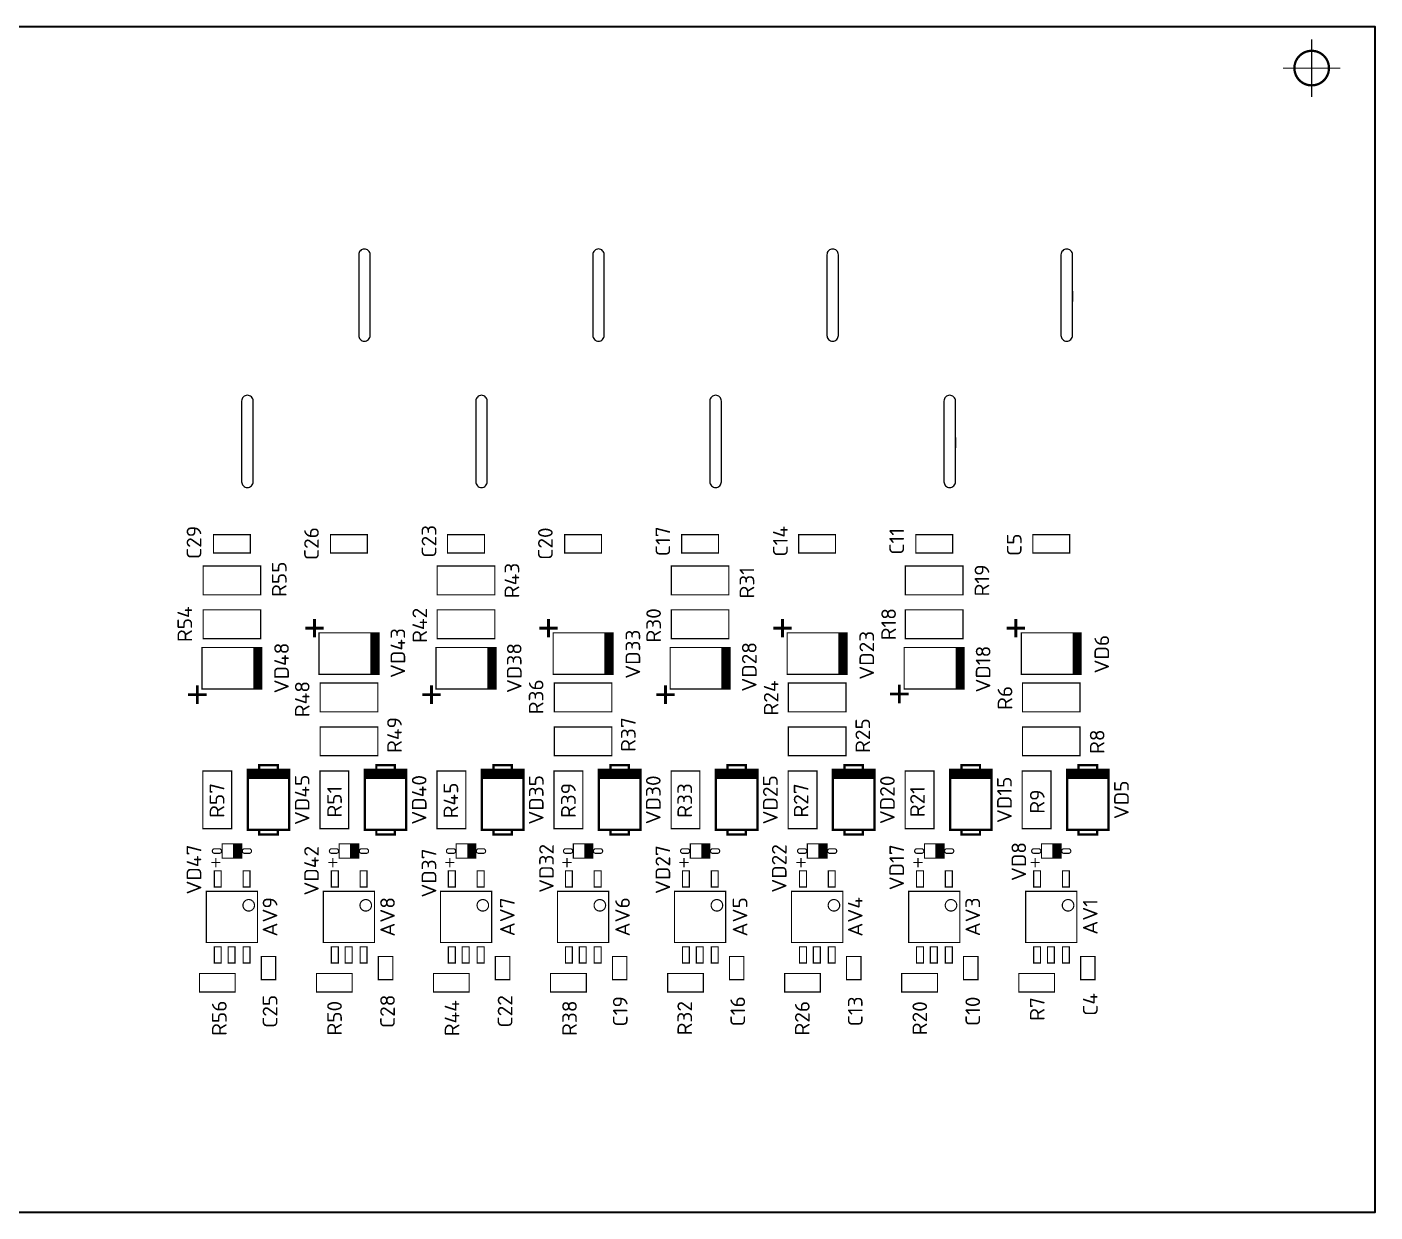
# Model space of a CAD drawing. Header units: millimetres. Extents: x -170 to 383, y 423 to 850.
# Drawn here: x -43.8 to 73.2, y 430.1 to 533 of the extents above; entities that cross this region are included whole.
import ezdxf
from ezdxf.enums import TextEntityAlignment as Align

# ---------------------------------------------------------------- set-up
doc = ezdxf.new("R2010")
doc.units = ezdxf.units.MM
for name, color, linetype, lineweight in [('BOARD', 7, 'Continuous', 35), ('BOTTOM', 7, 'Continuous', 35), ('ФОН', 254, 'Continuous', 5)]:
    doc.layers.add(name, color=color, linetype=linetype, lineweight=lineweight)
doc.styles.get("Standard").update_dxf_attribs({"font": 'txt.shx'})

msp = doc.modelspace()

# ---------------------------------------------------------------- linework, layer by layer
at = {"layer": 'BOARD'}
msp.add_lwpolyline([(-160, 430.13), (73.25, 430.13), (73.25, 533), (-160, 533)], close=True, dxfattribs=at)
at = {"layer": 'BOTTOM', "const_width": 0.1}
for points in [[(67.75, 526.93), (67.75, 531.93)], [(70.25, 529.43), (65.25, 529.43)], [(-28.476, 479.9), (-28.476, 482.4), (-23.476, 482.4), (-23.476, 479.9), (-28.476, 479.9)], [(-8.156, 479.9), (-8.156, 482.4), (-3.156, 482.4), (-3.156, 479.9), (-8.156, 479.9)], [(12.164, 479.9), (12.164, 482.4), (17.164, 482.4), (17.164, 479.9), (12.164, 479.9)], [(32.484, 479.9), (32.484, 482.4), (37.484, 482.4), (37.484, 479.9), (32.484, 479.9)], [(-18.316, 473.55), (-18.316, 476.05), (-13.316, 476.05), (-13.316, 473.55), (-18.316, 473.55)], [(2.004, 473.55), (2.004, 476.05), (7.004, 476.05), (7.004, 473.55), (2.004, 473.55)], [(22.324, 473.55), (22.324, 476.05), (27.324, 476.05), (27.324, 473.55), (22.324, 473.55)], [(42.644, 473.55), (42.644, 476.05), (47.644, 476.05), (47.644, 473.55), (42.644, 473.55)]]:
    msp.add_lwpolyline(points, dxfattribs=at)
at = {"layer": 'BOTTOM', "const_width": 0.2}
msp.add_lwpolyline([(67.75, 530.93, -1), (67.75, 527.93, -1), (67.75, 530.93)], format="xyb", dxfattribs=at)
at = {"layer": 'ФОН'}
for points in [[(-13.972, 506.226), (-13.972, 513.226, 0.414214), (-14.472, 513.726, 0.414214), (-14.972, 513.226), (-14.972, 506.226, 0.414214), (-14.472, 505.726, 0.414214), (-13.972, 506.226)], [(6.347, 506.227), (6.347, 513.227, 0.414214), (5.847, 513.727, 0.414214), (5.347, 513.227), (5.347, 506.227, 0.414214), (5.847, 505.727, 0.414214), (6.347, 506.227)], [(26.669, 506.225), (26.669, 513.225, 0.414214), (26.169, 513.725, 0.414214), (25.669, 513.225), (25.669, 506.225, 0.414214), (26.169, 505.725, 0.414214), (26.669, 506.225)], [(46.989, 506.225), (46.989, 513.225, 0.414214), (46.489, 513.725, 0.414214), (45.989, 513.225), (45.989, 506.225, 0.414214), (46.489, 505.725, 0.414214), (46.989, 506.225)], [(-24.132, 493.526), (-24.132, 500.526, 0.414214), (-24.632, 501.026, 0.414214), (-25.132, 500.526), (-25.132, 493.526, 0.414214), (-24.632, 493.026, 0.414214), (-24.132, 493.526)], [(-3.812, 493.525), (-3.812, 500.525, 0.414214), (-4.312, 501.025, 0.414214), (-4.812, 500.525), (-4.812, 493.525, 0.414214), (-4.312, 493.025, 0.414214), (-3.812, 493.525)], [(16.509, 493.525), (16.509, 500.525, 0.414214), (16.009, 501.025, 0.414214), (15.509, 500.525), (15.509, 493.525, 0.414214), (16.009, 493.025, 0.414214), (16.509, 493.525)], [(36.829, 493.525), (36.829, 500.525, 0.414214), (36.329, 501.025, 0.414214), (35.829, 500.525), (35.829, 493.525, 0.414214), (36.329, 493.025, 0.414214), (36.829, 493.525)]]:
    msp.add_lwpolyline(points, format="xyb", dxfattribs=at)
for points in [[(45.989, 510.055), (45.989, 509.155)], [(46.989, 510.065), (46.989, 509.165)], [(36.829, 497.365), (36.829, 496.465)]]:
    msp.add_lwpolyline(points, dxfattribs=at)
for points, const_width in [([(-24.376, 488.935), (-24.376, 487.335), (-27.576, 487.335), (-27.576, 488.935), (-24.376, 488.935)], 0.1), ([(-14.216, 488.935), (-14.216, 487.335), (-17.416, 487.335), (-17.416, 488.935), (-14.216, 488.935)], 0.1), ([(-4.056, 488.935), (-4.056, 487.335), (-7.256, 487.335), (-7.256, 488.935), (-4.056, 488.935)], 0.1), ([(6.104, 488.935), (6.104, 487.335), (2.904, 487.335), (2.904, 488.935), (6.104, 488.935)], 0.1), ([(16.264, 488.935), (16.264, 487.335), (13.064, 487.335), (13.064, 488.935), (16.264, 488.935)], 0.1), ([(26.424, 488.935), (26.424, 487.335), (23.224, 487.335), (23.224, 488.935), (26.424, 488.935)], 0.1), ([(36.584, 488.935), (36.584, 487.335), (33.384, 487.335), (33.384, 488.935), (36.584, 488.935)], 0.1), ([(46.744, 488.935), (46.744, 487.335), (43.544, 487.335), (43.544, 488.935), (46.744, 488.935)], 0.1), ([(-28.476, 483.71), (-28.476, 486.21), (-23.476, 486.21), (-23.476, 483.71), (-28.476, 483.71)], 0.1), ([(-8.156, 483.71), (-8.156, 486.21), (-3.156, 486.21), (-3.156, 483.71), (-8.156, 483.71)], 0.1), ([(12.164, 483.71), (12.164, 486.21), (17.164, 486.21), (17.164, 483.71), (12.164, 483.71)], 0.1), ([(32.484, 483.71), (32.484, 486.21), (37.484, 486.21), (37.484, 483.71), (32.484, 483.71)], 0.1), ([(-18.816, 480.01), (-18.816, 481.61)], 0.25), ([(1.504, 480.01), (1.504, 481.61)], 0.25), ([(21.824, 480.01), (21.824, 481.61)], 0.25), ([(42.079, 480.015), (42.079, 481.615)], 0.25), ([(-18.016, 480.81), (-19.616, 480.81)], 0.25), ([(-13.216, 480.412), (-13.216, 476.808), (-18.416, 476.808), (-18.416, 480.412), (-13.216, 480.412)], 0.1), ([(-13.916, 480.412), (-13.916, 476.808)], 0.1), ([(-13.816, 480.412), (-13.816, 476.808)], 0.1), ([(-13.716, 480.412), (-13.716, 476.808)], 0.1), ([(-13.616, 480.412), (-13.616, 476.808)], 0.1), ([(-13.516, 480.412), (-13.516, 476.808)], 0.1), ([(-13.416, 480.412), (-13.416, 476.808)], 0.1), ([(-13.316, 480.412), (-13.316, 476.808)], 0.1), ([(2.304, 480.81), (0.704, 480.81)], 0.25), ([(7.104, 480.412), (7.104, 476.808), (1.904, 476.808), (1.904, 480.412), (7.104, 480.412)], 0.1), ([(6.404, 480.412), (6.404, 476.808)], 0.1), ([(6.504, 480.412), (6.504, 476.808)], 0.1), ([(6.604, 480.412), (6.604, 476.808)], 0.1), ([(6.704, 480.412), (6.704, 476.808)], 0.1), ([(6.804, 480.412), (6.804, 476.808)], 0.1), ([(6.904, 480.412), (6.904, 476.808)], 0.1), ([(7.004, 480.412), (7.004, 476.808)], 0.1), ([(22.624, 480.81), (21.024, 480.81)], 0.25), ([(27.424, 480.412), (27.424, 476.808), (22.224, 476.808), (22.224, 480.412), (27.424, 480.412)], 0.1), ([(26.724, 480.412), (26.724, 476.808)], 0.1), ([(26.824, 480.412), (26.824, 476.808)], 0.1), ([(26.924, 480.412), (26.924, 476.808)], 0.1), ([(27.024, 480.412), (27.024, 476.808)], 0.1), ([(27.124, 480.412), (27.124, 476.808)], 0.1), ([(27.224, 480.412), (27.224, 476.808)], 0.1), ([(27.324, 480.412), (27.324, 476.808)], 0.1), ([(42.879, 480.815), (41.279, 480.815)], 0.25), ([(47.744, 480.412), (47.744, 476.808), (42.544, 476.808), (42.544, 480.412), (47.744, 480.412)], 0.1), ([(47.044, 480.412), (47.044, 476.808)], 0.1), ([(47.144, 480.412), (47.144, 476.808)], 0.1), ([(47.244, 480.412), (47.244, 476.808)], 0.1), ([(47.344, 480.412), (47.344, 476.808)], 0.1), ([(47.444, 480.412), (47.444, 476.808)], 0.1), ([(47.544, 480.412), (47.544, 476.808)], 0.1), ([(47.644, 480.412), (47.644, 476.808)], 0.1), ([(-23.376, 479.142), (-23.376, 475.538), (-28.576, 475.538), (-28.576, 479.142), (-23.376, 479.142)], 0.1), ([(-24.076, 479.142), (-24.076, 475.538)], 0.1), ([(-23.976, 479.142), (-23.976, 475.538)], 0.1), ([(-23.876, 479.142), (-23.876, 475.538)], 0.1), ([(-23.776, 479.142), (-23.776, 475.538)], 0.1), ([(-23.676, 479.142), (-23.676, 475.538)], 0.1), ([(-23.576, 479.142), (-23.576, 475.538)], 0.1), ([(-23.476, 479.142), (-23.476, 475.538)], 0.1), ([(-3.056, 479.142), (-3.056, 475.538), (-8.256, 475.538), (-8.256, 479.142), (-3.056, 479.142)], 0.1), ([(-3.756, 479.142), (-3.756, 475.538)], 0.1), ([(-3.656, 479.142), (-3.656, 475.538)], 0.1), ([(-3.556, 479.142), (-3.556, 475.538)], 0.1), ([(-3.456, 479.142), (-3.456, 475.538)], 0.1), ([(-3.356, 479.142), (-3.356, 475.538)], 0.1), ([(-3.256, 479.142), (-3.256, 475.538)], 0.1), ([(-3.156, 479.142), (-3.156, 475.538)], 0.1), ([(17.264, 479.142), (17.264, 475.538), (12.064, 475.538), (12.064, 479.142), (17.264, 479.142)], 0.1), ([(16.564, 479.142), (16.564, 475.538)], 0.1), ([(16.664, 479.142), (16.664, 475.538)], 0.1), ([(16.764, 479.142), (16.764, 475.538)], 0.1), ([(16.864, 479.142), (16.864, 475.538)], 0.1), ([(16.964, 479.142), (16.964, 475.538)], 0.1), ([(17.064, 479.142), (17.064, 475.538)], 0.1), ([(17.164, 479.142), (17.164, 475.538)], 0.1), ([(37.584, 479.142), (37.584, 475.538), (32.384, 475.538), (32.384, 479.142), (37.584, 479.142)], 0.1), ([(36.884, 479.142), (36.884, 475.538)], 0.1), ([(36.984, 479.142), (36.984, 475.538)], 0.1), ([(37.084, 479.142), (37.084, 475.538)], 0.1), ([(37.184, 479.142), (37.184, 475.538)], 0.1), ([(37.284, 479.142), (37.284, 475.538)], 0.1), ([(37.384, 479.142), (37.384, 475.538)], 0.1), ([(37.484, 479.142), (37.484, 475.538)], 0.1), ([(-28.176, 475.04), (-29.776, 475.04)], 0.25), ([(-28.976, 474.24), (-28.976, 475.84)], 0.25), ([(-7.856, 475.04), (-9.456, 475.04)], 0.25), ([(-8.656, 474.24), (-8.656, 475.84)], 0.25), ([(12.464, 475.04), (10.864, 475.04)], 0.25), ([(11.664, 474.24), (11.664, 475.84)], 0.25), ([(32.754, 475.1), (31.154, 475.1)], 0.25), ([(31.954, 474.3), (31.954, 475.9)], 0.25), ([(-18.316, 469.74), (-18.316, 472.24), (-13.316, 472.24), (-13.316, 469.74), (-18.316, 469.74)], 0.1), ([(2.004, 469.74), (2.004, 472.24), (7.004, 472.24), (7.004, 469.74), (2.004, 469.74)], 0.1), ([(22.324, 469.74), (22.324, 472.24), (27.324, 472.24), (27.324, 469.74), (22.324, 469.74)], 0.1), ([(42.644, 469.74), (42.644, 472.24), (47.644, 472.24), (47.644, 469.74), (42.644, 469.74)], 0.1), ([(-25.996, 463.41), (-28.496, 463.41), (-28.496, 468.41), (-25.996, 468.41), (-25.996, 463.41)], 0.1), ([(-24.603, 468.51), (-20.999, 468.51), (-20.999, 463.31), (-24.603, 463.31), (-24.603, 468.51)], 0.2), ([(-24.603, 468.41), (-20.999, 468.41)], 0.2), ([(-24.603, 468.31), (-20.999, 468.31)], 0.2), ([(-24.603, 468.21), (-20.999, 468.21)], 0.2), ([(-24.603, 468.11), (-20.999, 468.11)], 0.2), ([(-24.603, 468.01), (-20.999, 468.01)], 0.2), ([(-22.001, 468.51), (-22.001, 468.91), (-23.601, 468.91), (-23.601, 468.31)], 0.2), ([(-15.836, 463.41), (-18.336, 463.41), (-18.336, 468.41), (-15.836, 468.41), (-15.836, 463.41)], 0.1), ([(-14.443, 468.51), (-10.839, 468.51), (-10.839, 463.31), (-14.443, 463.31), (-14.443, 468.51)], 0.2), ([(-14.443, 468.41), (-10.839, 468.41)], 0.2), ([(-14.443, 468.31), (-10.839, 468.31)], 0.2), ([(-14.443, 468.21), (-10.839, 468.21)], 0.2), ([(-14.443, 468.11), (-10.839, 468.11)], 0.2), ([(-14.443, 468.01), (-10.839, 468.01)], 0.2), ([(-11.841, 468.51), (-11.841, 468.91), (-13.441, 468.91), (-13.441, 468.31)], 0.2), ([(-5.676, 463.41), (-8.176, 463.41), (-8.176, 468.41), (-5.676, 468.41), (-5.676, 463.41)], 0.1), ([(-4.283, 468.51), (-0.679, 468.51), (-0.679, 463.31), (-4.283, 463.31), (-4.283, 468.51)], 0.2), ([(-4.283, 468.41), (-0.679, 468.41)], 0.2), ([(-4.283, 468.31), (-0.679, 468.31)], 0.2), ([(-4.283, 468.21), (-0.679, 468.21)], 0.2), ([(-4.283, 468.11), (-0.679, 468.11)], 0.2), ([(-4.283, 468.01), (-0.679, 468.01)], 0.2), ([(-1.681, 468.51), (-1.681, 468.91), (-3.281, 468.91), (-3.281, 468.31)], 0.2), ([(4.484, 463.41), (1.984, 463.41), (1.984, 468.41), (4.484, 468.41), (4.484, 463.41)], 0.1), ([(5.877, 468.51), (9.481, 468.51), (9.481, 463.31), (5.877, 463.31), (5.877, 468.51)], 0.2), ([(5.877, 468.41), (9.481, 468.41)], 0.2), ([(5.877, 468.31), (9.481, 468.31)], 0.2), ([(5.877, 468.21), (9.481, 468.21)], 0.2), ([(5.877, 468.11), (9.481, 468.11)], 0.2), ([(5.877, 468.01), (9.481, 468.01)], 0.2), ([(8.479, 468.51), (8.479, 468.91), (6.879, 468.91), (6.879, 468.31)], 0.2), ([(14.644, 463.41), (12.144, 463.41), (12.144, 468.41), (14.644, 468.41), (14.644, 463.41)], 0.1), ([(16.037, 468.51), (19.641, 468.51), (19.641, 463.31), (16.037, 463.31), (16.037, 468.51)], 0.2), ([(16.037, 468.41), (19.641, 468.41)], 0.2), ([(16.037, 468.31), (19.641, 468.31)], 0.2), ([(16.037, 468.21), (19.641, 468.21)], 0.2), ([(16.037, 468.11), (19.641, 468.11)], 0.2), ([(16.037, 468.01), (19.641, 468.01)], 0.2), ([(18.639, 468.51), (18.639, 468.91), (17.039, 468.91), (17.039, 468.31)], 0.2), ([(24.804, 463.41), (22.304, 463.41), (22.304, 468.41), (24.804, 468.41), (24.804, 463.41)], 0.1), ([(26.197, 468.51), (29.801, 468.51), (29.801, 463.31), (26.197, 463.31), (26.197, 468.51)], 0.2), ([(26.197, 468.41), (29.801, 468.41)], 0.2), ([(26.197, 468.31), (29.801, 468.31)], 0.2), ([(26.197, 468.21), (29.801, 468.21)], 0.2), ([(26.197, 468.11), (29.801, 468.11)], 0.2), ([(26.197, 468.01), (29.801, 468.01)], 0.2), ([(28.799, 468.51), (28.799, 468.91), (27.199, 468.91), (27.199, 468.31)], 0.2), ([(34.964, 463.41), (32.464, 463.41), (32.464, 468.41), (34.964, 468.41), (34.964, 463.41)], 0.1), ([(36.357, 468.51), (39.961, 468.51), (39.961, 463.31), (36.357, 463.31), (36.357, 468.51)], 0.2), ([(36.357, 468.41), (39.961, 468.41)], 0.2), ([(36.357, 468.31), (39.961, 468.31)], 0.2), ([(36.357, 468.21), (39.961, 468.21)], 0.2), ([(36.357, 468.11), (39.961, 468.11)], 0.2), ([(36.357, 468.01), (39.961, 468.01)], 0.2), ([(38.959, 468.51), (38.959, 468.91), (37.359, 468.91), (37.359, 468.31)], 0.2), ([(45.124, 463.41), (42.624, 463.41), (42.624, 468.41), (45.124, 468.41), (45.124, 463.41)], 0.1), ([(46.517, 468.51), (50.121, 468.51), (50.121, 463.31), (46.517, 463.31), (46.517, 468.51)], 0.2), ([(46.517, 468.41), (50.121, 468.41)], 0.2), ([(46.517, 468.31), (50.121, 468.31)], 0.2), ([(46.517, 468.21), (50.121, 468.21)], 0.2), ([(46.517, 468.11), (50.121, 468.11)], 0.2), ([(46.517, 468.01), (50.121, 468.01)], 0.2), ([(49.119, 468.51), (49.119, 468.91), (47.519, 468.91), (47.519, 468.31)], 0.2), ([(-24.603, 467.91), (-20.999, 467.91)], 0.2), ([(-24.603, 467.81), (-20.999, 467.81)], 0.2), ([(-14.443, 467.91), (-10.839, 467.91)], 0.2), ([(-14.443, 467.81), (-10.839, 467.81)], 0.2), ([(-4.283, 467.91), (-0.679, 467.91)], 0.2), ([(-4.283, 467.81), (-0.679, 467.81)], 0.2), ([(5.877, 467.91), (9.481, 467.91)], 0.2), ([(5.877, 467.81), (9.481, 467.81)], 0.2), ([(16.037, 467.91), (19.641, 467.91)], 0.2), ([(16.037, 467.81), (19.641, 467.81)], 0.2), ([(26.197, 467.91), (29.801, 467.91)], 0.2), ([(26.197, 467.81), (29.801, 467.81)], 0.2), ([(36.357, 467.91), (39.961, 467.91)], 0.2), ([(36.357, 467.81), (39.961, 467.81)], 0.2), ([(46.517, 467.91), (50.121, 467.91)], 0.2), ([(46.517, 467.81), (50.121, 467.81)], 0.2), ([(-22.001, 463.31), (-22.001, 462.91), (-23.601, 462.91), (-23.601, 463.31)], 0.2), ([(-11.841, 463.31), (-11.841, 462.91), (-13.441, 462.91), (-13.441, 463.31)], 0.2), ([(-1.681, 463.31), (-1.681, 462.91), (-3.281, 462.91), (-3.281, 463.31)], 0.2), ([(8.479, 463.31), (8.479, 462.91), (6.879, 462.91), (6.879, 463.31)], 0.2), ([(18.639, 463.31), (18.639, 462.91), (17.039, 462.91), (17.039, 463.31)], 0.2), ([(28.799, 463.31), (28.799, 462.91), (27.199, 462.91), (27.199, 463.31)], 0.2), ([(38.959, 463.31), (38.959, 462.91), (37.359, 462.91), (37.359, 463.31)], 0.2), ([(49.119, 463.31), (49.119, 462.91), (47.519, 462.91), (47.519, 463.31)], 0.2), ([(-27.076, 461.265), (-27.476, 461.265)], 0.1), ([(-25.126, 462.09), (-25.126, 460.84), (-26.826, 460.84), (-26.826, 462.09), (-25.126, 462.09)], 0.1), ([(-25.826, 462.09), (-25.826, 460.84)], 0.1), ([(-25.726, 462.09), (-25.726, 460.84)], 0.1), ([(-25.626, 462.09), (-25.626, 460.84)], 0.1), ([(-25.526, 462.09), (-25.526, 460.84)], 0.1), ([(-25.426, 462.09), (-25.426, 460.84)], 0.1), ([(-25.326, 462.09), (-25.326, 460.84)], 0.1), ([(-25.226, 462.09), (-25.226, 460.84)], 0.1), ([(-24.476, 461.265), (-24.876, 461.265)], 0.1), ([(-16.916, 461.265), (-17.316, 461.265)], 0.1), ([(-14.966, 462.09), (-14.966, 460.84), (-16.666, 460.84), (-16.666, 462.09), (-14.966, 462.09)], 0.1), ([(-15.666, 462.09), (-15.666, 460.84)], 0.1), ([(-15.566, 462.09), (-15.566, 460.84)], 0.1), ([(-15.466, 462.09), (-15.466, 460.84)], 0.1), ([(-15.366, 462.09), (-15.366, 460.84)], 0.1), ([(-15.266, 462.09), (-15.266, 460.84)], 0.1), ([(-15.166, 462.09), (-15.166, 460.84)], 0.1), ([(-15.066, 462.09), (-15.066, 460.84)], 0.1), ([(-14.316, 461.265), (-14.716, 461.265)], 0.1), ([(-6.756, 461.265), (-7.156, 461.265)], 0.1), ([(-4.806, 462.09), (-4.806, 460.84), (-6.506, 460.84), (-6.506, 462.09), (-4.806, 462.09)], 0.1), ([(-5.506, 462.09), (-5.506, 460.84)], 0.1), ([(-5.406, 462.09), (-5.406, 460.84)], 0.1), ([(-5.306, 462.09), (-5.306, 460.84)], 0.1), ([(-5.206, 462.09), (-5.206, 460.84)], 0.1), ([(-5.106, 462.09), (-5.106, 460.84)], 0.1), ([(-5.006, 462.09), (-5.006, 460.84)], 0.1), ([(-4.906, 462.09), (-4.906, 460.84)], 0.1), ([(-4.156, 461.265), (-4.556, 461.265)], 0.1), ([(3.404, 461.265), (3.004, 461.265)], 0.1), ([(5.354, 462.09), (5.354, 460.84), (3.654, 460.84), (3.654, 462.09), (5.354, 462.09)], 0.1), ([(4.654, 462.09), (4.654, 460.84)], 0.1), ([(4.754, 462.09), (4.754, 460.84)], 0.1), ([(4.854, 462.09), (4.854, 460.84)], 0.1), ([(4.954, 462.09), (4.954, 460.84)], 0.1), ([(5.054, 462.09), (5.054, 460.84)], 0.1), ([(5.154, 462.09), (5.154, 460.84)], 0.1), ([(5.254, 462.09), (5.254, 460.84)], 0.1), ([(6.004, 461.265), (5.604, 461.265)], 0.1), ([(13.564, 461.265), (13.164, 461.265)], 0.1), ([(15.514, 462.09), (15.514, 460.84), (13.814, 460.84), (13.814, 462.09), (15.514, 462.09)], 0.1), ([(14.814, 462.09), (14.814, 460.84)], 0.1), ([(14.914, 462.09), (14.914, 460.84)], 0.1), ([(15.014, 462.09), (15.014, 460.84)], 0.1), ([(15.114, 462.09), (15.114, 460.84)], 0.1), ([(15.214, 462.09), (15.214, 460.84)], 0.1), ([(15.314, 462.09), (15.314, 460.84)], 0.1), ([(15.414, 462.09), (15.414, 460.84)], 0.1), ([(16.164, 461.265), (15.764, 461.265)], 0.1), ([(23.724, 461.265), (23.324, 461.265)], 0.1), ([(25.674, 462.09), (25.674, 460.84), (23.974, 460.84), (23.974, 462.09), (25.674, 462.09)], 0.1), ([(24.974, 462.09), (24.974, 460.84)], 0.1), ([(25.074, 462.09), (25.074, 460.84)], 0.1), ([(25.174, 462.09), (25.174, 460.84)], 0.1), ([(25.274, 462.09), (25.274, 460.84)], 0.1), ([(25.374, 462.09), (25.374, 460.84)], 0.1), ([(25.474, 462.09), (25.474, 460.84)], 0.1), ([(25.574, 462.09), (25.574, 460.84)], 0.1), ([(26.324, 461.265), (25.924, 461.265)], 0.1), ([(33.884, 461.265), (33.484, 461.265)], 0.1), ([(35.834, 462.09), (35.834, 460.84), (34.134, 460.84), (34.134, 462.09), (35.834, 462.09)], 0.1), ([(35.134, 462.09), (35.134, 460.84)], 0.1), ([(35.234, 462.09), (35.234, 460.84)], 0.1), ([(35.334, 462.09), (35.334, 460.84)], 0.1), ([(35.434, 462.09), (35.434, 460.84)], 0.1), ([(35.534, 462.09), (35.534, 460.84)], 0.1), ([(35.634, 462.09), (35.634, 460.84)], 0.1), ([(35.734, 462.09), (35.734, 460.84)], 0.1), ([(36.484, 461.265), (36.084, 461.265)], 0.1), ([(44.044, 461.265), (43.644, 461.265)], 0.1), ([(45.994, 462.09), (45.994, 460.84), (44.294, 460.84), (44.294, 462.09), (45.994, 462.09)], 0.1), ([(45.294, 462.09), (45.294, 460.84)], 0.1), ([(45.394, 462.09), (45.394, 460.84)], 0.1), ([(45.494, 462.09), (45.494, 460.84)], 0.1), ([(45.594, 462.09), (45.594, 460.84)], 0.1), ([(45.694, 462.09), (45.694, 460.84)], 0.1), ([(45.794, 462.09), (45.794, 460.84)], 0.1), ([(45.894, 462.09), (45.894, 460.84)], 0.1), ([(46.644, 461.265), (46.244, 461.265)], 0.1), ([(-27.776, 460.465), (-26.976, 460.465)], 0.1), ([(-27.376, 460.065), (-27.376, 460.865)], 0.1), ([(-17.616, 460.465), (-16.816, 460.465)], 0.1), ([(-17.216, 460.065), (-17.216, 460.865)], 0.1), ([(-7.456, 460.465), (-6.656, 460.465)], 0.1), ([(-7.056, 460.065), (-7.056, 460.865)], 0.1), ([(2.704, 460.465), (3.504, 460.465)], 0.1), ([(3.104, 460.065), (3.104, 460.865)], 0.1), ([(12.864, 460.465), (13.664, 460.465)], 0.1), ([(13.264, 460.065), (13.264, 460.865)], 0.1), ([(23.024, 460.465), (23.824, 460.465)], 0.1), ([(23.424, 460.065), (23.424, 460.865)], 0.1), ([(33.184, 460.465), (33.984, 460.465)], 0.1), ([(33.584, 460.065), (33.584, 460.865)], 0.1), ([(43.344, 460.465), (44.144, 460.465)], 0.1), ([(43.744, 460.065), (43.744, 460.865)], 0.1), ([(-26.906, 459.75), (-26.906, 458.35), (-27.506, 458.35), (-27.506, 459.75), (-26.906, 459.75)], 0.1), ([(-24.406, 459.75), (-24.406, 458.35), (-25.006, 458.35), (-25.006, 459.75), (-24.406, 459.75)], 0.1), ([(-16.746, 459.75), (-16.746, 458.35), (-17.346, 458.35), (-17.346, 459.75), (-16.746, 459.75)], 0.1), ([(-14.246, 459.75), (-14.246, 458.35), (-14.846, 458.35), (-14.846, 459.75), (-14.246, 459.75)], 0.1), ([(-6.586, 459.75), (-6.586, 458.35), (-7.186, 458.35), (-7.186, 459.75), (-6.586, 459.75)], 0.1), ([(-4.086, 459.75), (-4.086, 458.35), (-4.686, 458.35), (-4.686, 459.75), (-4.086, 459.75)], 0.1), ([(3.574, 459.75), (3.574, 458.35), (2.974, 458.35), (2.974, 459.75), (3.574, 459.75)], 0.1), ([(6.074, 459.75), (6.074, 458.35), (5.474, 458.35), (5.474, 459.75), (6.074, 459.75)], 0.1), ([(13.734, 459.75), (13.734, 458.35), (13.134, 458.35), (13.134, 459.75), (13.734, 459.75)], 0.1), ([(16.234, 459.75), (16.234, 458.35), (15.634, 458.35), (15.634, 459.75), (16.234, 459.75)], 0.1), ([(23.894, 459.75), (23.894, 458.35), (23.294, 458.35), (23.294, 459.75), (23.894, 459.75)], 0.1), ([(26.394, 459.75), (26.394, 458.35), (25.794, 458.35), (25.794, 459.75), (26.394, 459.75)], 0.1), ([(34.054, 459.75), (34.054, 458.35), (33.454, 458.35), (33.454, 459.75), (34.054, 459.75)], 0.1), ([(36.554, 459.75), (36.554, 458.35), (35.954, 458.35), (35.954, 459.75), (36.554, 459.75)], 0.1), ([(44.214, 459.75), (44.214, 458.35), (43.614, 458.35), (43.614, 459.75), (44.214, 459.75)], 0.1), ([(46.714, 459.75), (46.714, 458.35), (46.114, 458.35), (46.114, 459.75), (46.714, 459.75)], 0.1), ([(-23.754, 457.972), (-23.754, 453.528), (-28.198, 453.528), (-28.198, 457.972), (-23.754, 457.972)], 0.1), ([(-13.594, 457.972), (-13.594, 453.528), (-18.038, 453.528), (-18.038, 457.972), (-13.594, 457.972)], 0.1), ([(-3.434, 457.972), (-3.434, 453.528), (-7.878, 453.528), (-7.878, 457.972), (-3.434, 457.972)], 0.1), ([(6.726, 457.972), (6.726, 453.528), (2.282, 453.528), (2.282, 457.972), (6.726, 457.972)], 0.1), ([(16.886, 457.972), (16.886, 453.528), (12.442, 453.528), (12.442, 457.972), (16.886, 457.972)], 0.1), ([(27.046, 457.972), (27.046, 453.528), (22.602, 453.528), (22.602, 457.972), (27.046, 457.972)], 0.1), ([(37.206, 457.972), (37.206, 453.528), (32.762, 453.528), (32.762, 457.972), (37.206, 457.972)], 0.1), ([(47.366, 457.972), (47.366, 453.528), (42.922, 453.528), (42.922, 457.972), (47.366, 457.972)], 0.1), ([(-26.906, 453.15), (-26.906, 451.75), (-27.506, 451.75), (-27.506, 453.15), (-26.906, 453.15)], 0.1), ([(-25.706, 453.15), (-25.706, 451.75), (-26.306, 451.75), (-26.306, 453.15), (-25.706, 453.15)], 0.1), ([(-24.406, 453.15), (-24.406, 451.75), (-25.006, 451.75), (-25.006, 453.15), (-24.406, 453.15)], 0.1), ([(-16.746, 453.15), (-16.746, 451.75), (-17.346, 451.75), (-17.346, 453.15), (-16.746, 453.15)], 0.1), ([(-15.546, 453.15), (-15.546, 451.75), (-16.146, 451.75), (-16.146, 453.15), (-15.546, 453.15)], 0.1), ([(-14.246, 453.15), (-14.246, 451.75), (-14.846, 451.75), (-14.846, 453.15), (-14.246, 453.15)], 0.1), ([(-6.586, 453.15), (-6.586, 451.75), (-7.186, 451.75), (-7.186, 453.15), (-6.586, 453.15)], 0.1), ([(-5.386, 453.15), (-5.386, 451.75), (-5.986, 451.75), (-5.986, 453.15), (-5.386, 453.15)], 0.1), ([(-4.086, 453.15), (-4.086, 451.75), (-4.686, 451.75), (-4.686, 453.15), (-4.086, 453.15)], 0.1), ([(3.574, 453.15), (3.574, 451.75), (2.974, 451.75), (2.974, 453.15), (3.574, 453.15)], 0.1), ([(4.774, 453.15), (4.774, 451.75), (4.174, 451.75), (4.174, 453.15), (4.774, 453.15)], 0.1), ([(6.074, 453.15), (6.074, 451.75), (5.474, 451.75), (5.474, 453.15), (6.074, 453.15)], 0.1), ([(13.734, 453.15), (13.734, 451.75), (13.134, 451.75), (13.134, 453.15), (13.734, 453.15)], 0.1), ([(14.934, 453.15), (14.934, 451.75), (14.334, 451.75), (14.334, 453.15), (14.934, 453.15)], 0.1), ([(16.234, 453.15), (16.234, 451.75), (15.634, 451.75), (15.634, 453.15), (16.234, 453.15)], 0.1), ([(23.894, 453.15), (23.894, 451.75), (23.294, 451.75), (23.294, 453.15), (23.894, 453.15)], 0.1), ([(25.094, 453.15), (25.094, 451.75), (24.494, 451.75), (24.494, 453.15), (25.094, 453.15)], 0.1), ([(26.394, 453.15), (26.394, 451.75), (25.794, 451.75), (25.794, 453.15), (26.394, 453.15)], 0.1), ([(34.054, 453.15), (34.054, 451.75), (33.454, 451.75), (33.454, 453.15), (34.054, 453.15)], 0.1), ([(35.254, 453.15), (35.254, 451.75), (34.654, 451.75), (34.654, 453.15), (35.254, 453.15)], 0.1), ([(36.554, 453.15), (36.554, 451.75), (35.954, 451.75), (35.954, 453.15), (36.554, 453.15)], 0.1), ([(44.214, 453.15), (44.214, 451.75), (43.614, 451.75), (43.614, 453.15), (44.214, 453.15)], 0.1), ([(45.414, 453.15), (45.414, 451.75), (44.814, 451.75), (44.814, 453.15), (45.414, 453.15)], 0.1), ([(46.714, 453.15), (46.714, 451.75), (46.114, 451.75), (46.114, 453.15), (46.714, 453.15)], 0.1), ([(-23.426, 452.305), (-22.176, 452.305), (-22.176, 450.305), (-23.426, 450.305), (-23.426, 452.305)], 0.1), ([(-13.266, 452.305), (-12.016, 452.305), (-12.016, 450.305), (-13.266, 450.305), (-13.266, 452.305)], 0.1), ([(-3.106, 452.305), (-1.856, 452.305), (-1.856, 450.305), (-3.106, 450.305), (-3.106, 452.305)], 0.1), ([(7.054, 452.305), (8.304, 452.305), (8.304, 450.305), (7.054, 450.305), (7.054, 452.305)], 0.1), ([(17.214, 452.305), (18.464, 452.305), (18.464, 450.305), (17.214, 450.305), (17.214, 452.305)], 0.1), ([(27.374, 452.305), (28.624, 452.305), (28.624, 450.305), (27.374, 450.305), (27.374, 452.305)], 0.1), ([(37.534, 452.305), (38.784, 452.305), (38.784, 450.305), (37.534, 450.305), (37.534, 452.305)], 0.1), ([(47.694, 452.305), (48.944, 452.305), (48.944, 450.305), (47.694, 450.305), (47.694, 452.305)], 0.1), ([(-28.796, 449.235), (-28.796, 450.835), (-25.696, 450.835), (-25.696, 449.235), (-28.796, 449.235)], 0.1), ([(-18.636, 449.235), (-18.636, 450.835), (-15.536, 450.835), (-15.536, 449.235), (-18.636, 449.235)], 0.1), ([(-8.476, 449.235), (-8.476, 450.835), (-5.376, 450.835), (-5.376, 449.235), (-8.476, 449.235)], 0.1), ([(1.684, 449.235), (1.684, 450.835), (4.784, 450.835), (4.784, 449.235), (1.684, 449.235)], 0.1), ([(11.844, 449.235), (11.844, 450.835), (14.944, 450.835), (14.944, 449.235), (11.844, 449.235)], 0.1), ([(22.004, 449.235), (22.004, 450.835), (25.104, 450.835), (25.104, 449.235), (22.004, 449.235)], 0.1), ([(32.164, 449.235), (32.164, 450.835), (35.264, 450.835), (35.264, 449.235), (32.164, 449.235)], 0.1), ([(42.324, 449.235), (42.324, 450.835), (45.424, 450.835), (45.424, 449.235), (42.324, 449.235)], 0.1)]:
    msp.add_lwpolyline(points, dxfattribs=dict(at, const_width=const_width))
at = {"layer": 'ФОН', "const_width": 0.1}
for points in [[(-27.476, 461.265, -1), (-27.476, 461.665), (-27.076, 461.665)], [(-27.076, 461.665, -1), (-27.076, 461.265)], [(-24.876, 461.265, -1), (-24.876, 461.665), (-24.476, 461.665)], [(-24.476, 461.665, -1), (-24.476, 461.265)], [(-17.316, 461.265, -1), (-17.316, 461.665), (-16.916, 461.665)], [(-16.916, 461.665, -1), (-16.916, 461.265)], [(-14.716, 461.265, -1), (-14.716, 461.665), (-14.316, 461.665)], [(-14.316, 461.665, -1), (-14.316, 461.265)], [(-7.156, 461.265, -1), (-7.156, 461.665), (-6.756, 461.665)], [(-6.756, 461.665, -1), (-6.756, 461.265)], [(-4.556, 461.265, -1), (-4.556, 461.665), (-4.156, 461.665)], [(-4.156, 461.665, -1), (-4.156, 461.265)], [(3.004, 461.265, -1), (3.004, 461.665), (3.404, 461.665)], [(3.404, 461.665, -1), (3.404, 461.265)], [(5.604, 461.265, -1), (5.604, 461.665), (6.004, 461.665)], [(6.004, 461.665, -1), (6.004, 461.265)], [(13.164, 461.265, -1), (13.164, 461.665), (13.564, 461.665)], [(13.564, 461.665, -1), (13.564, 461.265)], [(15.764, 461.265, -1), (15.764, 461.665), (16.164, 461.665)], [(16.164, 461.665, -1), (16.164, 461.265)], [(23.324, 461.265, -1), (23.324, 461.665), (23.724, 461.665)], [(23.724, 461.665, -1), (23.724, 461.265)], [(25.924, 461.265, -1), (25.924, 461.665), (26.324, 461.665)], [(26.324, 461.665, -1), (26.324, 461.265)], [(33.484, 461.265, -1), (33.484, 461.665), (33.884, 461.665)], [(33.884, 461.665, -1), (33.884, 461.265)], [(36.084, 461.265, -1), (36.084, 461.665), (36.484, 461.665)], [(36.484, 461.665, -1), (36.484, 461.265)], [(43.644, 461.265, -1), (43.644, 461.665), (44.044, 461.665)], [(44.044, 461.665, -1), (44.044, 461.265)], [(46.244, 461.265, -1), (46.244, 461.665), (46.644, 461.665)], [(46.644, 461.665, -1), (46.644, 461.265)], [(-24.519, 457.255, -1), (-24.518, 456.255, -1), (-24.519, 457.255)], [(-14.359, 457.255, -1), (-14.358, 456.255, -1), (-14.359, 457.255)], [(-4.199, 457.255, -1), (-4.198, 456.255, -1), (-4.199, 457.255)], [(5.961, 457.255, -1), (5.962, 456.255, -1), (5.961, 457.255)], [(16.121, 457.255, -1), (16.122, 456.255, -1), (16.121, 457.255)], [(26.281, 457.255, -1), (26.282, 456.255, -1), (26.281, 457.255)], [(36.441, 457.255, -1), (36.442, 456.255, -1), (36.441, 457.255)], [(46.601, 457.255, -1), (46.602, 456.255, -1), (46.601, 457.255)]]:
    msp.add_lwpolyline(points, format="xyb", dxfattribs=at)

# ---------------------------------------------------------------- texts
at = {"layer": 'BOTTOM', "width": 1.019685}
for s, p in [('R54', (-29.435, 481.154)), ('R42', (-9.035, 481.054)), ('R30', (11.265, 481.054)), ('R18', (31.665, 481.154)), ('R48', (-19.235, 474.654)), ('R36', (1.065, 474.854)), ('R24', (21.465, 474.754)), ('R6', (41.765, 474.755))]:
    msp.add_text(s, height=1.27, rotation=90, dxfattribs=at).set_placement(p, align=Align.CENTER)
at = {"layer": 'ФОН', "width": 1.019685}
for s, p in [('C29', (-28.634, 488.255)), ('C26', (-18.434, 488.155)), ('C23', (-8.234, 488.355)), ('C20', (1.866, 488.155)), ('C17', (12.066, 488.355)), ('C14', (22.266, 488.355)), ('C11', (32.366, 488.355)), ('C5', (42.566, 488.055)), ('R55', (-21.235, 485.054)), ('R43', (-1.035, 484.954)), ('R31', (19.365, 484.754)), ('R19', (39.765, 484.954)), ('VD43', (-10.934, 478.655)), ('VD33', (9.466, 478.555)), ('VD23', (29.766, 478.455)), ('VD6', (50.166, 478.555)), ('VD48', (-21.035, 477.355)), ('VD38', (-0.834, 477.355)), ('VD28', (19.566, 477.455)), ('VD18', (39.866, 477.255)), ('R49', (-11.2306, 471.5365)), ('R37', (9.065, 471.5755)), ('R25', (29.4216, 471.4843)), ('R8', (49.765, 470.955)), ('R57', (-26.634, 465.855)), ('VD45', (-19.245, 465.91)), ('R51', (-16.435, 465.755)), ('VD40', (-9.085, 465.91)), ('R45', (-6.335, 465.855)), ('VD35', (1.075, 465.91)), ('R39', (3.865, 465.855)), ('VD30', (11.235, 465.91)), ('R33', (13.965, 465.855)), ('VD25', (21.395, 465.91)), ('R27', (24.065, 465.855)), ('VD20', (31.555, 465.91)), ('R21', (34.165, 465.755)), ('VD15', (41.715, 465.91)), ('VD5', (51.875, 465.91)), ('R9', (44.565, 465.755)), ('VD47', (-28.634, 459.855)), ('VD42', (-18.434, 459.755)), ('VD37', (-8.234, 459.555)), ('VD32', (1.966, 459.955)), ('VD27', (12.066, 459.855)), ('VD22', (22.166, 459.955)), ('VD17', (32.366, 460.055)), ('VD8', (42.966, 460.555)), ('AV9', (-22.034, 455.754)), ('AV8', (-11.834, 455.754)), ('AV7', (-1.434, 455.754)), ('AV6', (8.566, 455.754)), ('AV5', (18.766, 455.754)), ('AV4', (28.766, 455.754)), ('AV3', (38.966, 455.754)), ('AV1', (49.166, 455.754)), ('R56', (-26.435, 446.954)), ('C25', (-22.034, 447.554)), ('R50', (-16.435, 446.954)), ('C28', (-11.834, 447.554)), ('R44', (-6.235, 446.954)), ('C22', (-1.634, 447.554)), ('R38', (3.965, 446.954)), ('C19', (8.366, 447.554)), ('R32', (13.965, 446.954)), ('C16', (18.566, 447.554)), ('R26', (24.166, 446.954)), ('C13', (28.766, 447.554)), ('R20', (34.366, 446.954)), ('C10', (38.966, 447.554)), ('R7', (44.565, 447.755)), ('C4', (49.166, 448.155))]:
    msp.add_text(s, height=1.27, rotation=90, dxfattribs=at).set_placement(p, align=Align.CENTER)

doc.saveas('drawing.dxf')
